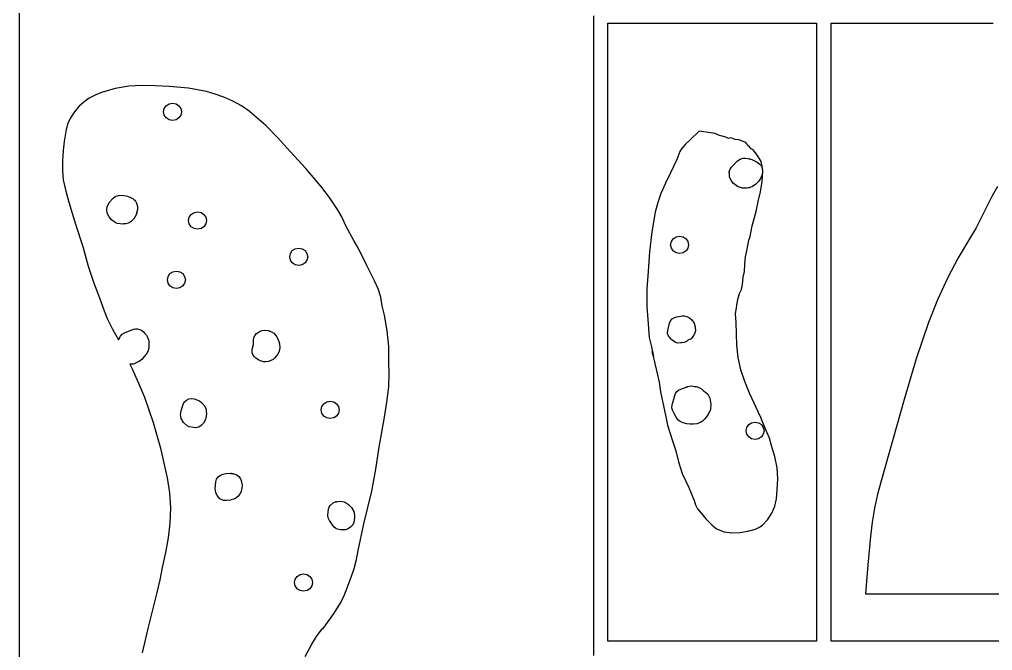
# Model space of a CAD drawing. Extents: x 2 to 598, y 977 to 2998.
# Drawn here: x 2 to 271.8, y 2693.8 to 2868.9 of the extents above; entities that cross this region are included whole.
import ezdxf

# ---------------------------------------------------------------- set-up
doc = ezdxf.new("R2010")
doc.units = 0

msp = doc.modelspace()

# ---------------------------------------------------------------- linework, layer by layer
at = {"layer": 'Calque 1'}
for p, q in [((28.543, 2849.78), (24.746659, 2848.685156)), ((32.353425, 2850.395), (28.543, 2849.78)), ((35.9906, 2850.59), (32.353425, 2850.395)), ((35.9968, 2850.6), (35.9906, 2850.59)), ((39.642675, 2850.52375), (35.9968, 2850.6)), ((35.9968, 2850.6), (35.9968, 2850.6)), ((43.4795, 2850.32), (39.642675, 2850.52375)), ((48.861677, 2849.835312), (43.4795, 2850.32)), ((51.402676, 2849.436523), (48.861677, 2849.835312)), ((53.875388, 2848.9025), (51.402676, 2849.436523)), ((21.372925, 2847.05125), (19.865717, 2845.990254)), ((23.00273, 2847.943965), (21.372925, 2847.05125)), ((24.746659, 2848.685156), (23.00273, 2847.943965)), ((56.303638, 2848.210039), (53.875388, 2848.9025)), ((58.711255, 2847.335938), (56.303638, 2848.210039)), ((61.122066, 2846.256992), (58.711255, 2847.335938)), ((18.489578, 2844.744219), (17.252982, 2843.296387)), ((19.865717, 2845.990254), (18.489578, 2844.744219)), ((41.9721, 2843.29), (42.168111, 2844.227656)), ((42.168111, 2844.227656), (42.702663, 2844.99375)), ((42.702663, 2844.99375), (43.495533, 2845.510469)), ((43.495533, 2845.510469), (44.4665, 2845.7)), ((44.4665, 2845.7), (45.437645, 2845.510469)), ((44.4665, 2845.7), (44.4665, 2845.7)), ((45.437645, 2845.510469), (46.230713, 2844.99375)), ((46.230713, 2844.99375), (46.765423, 2844.227656)), ((46.765423, 2844.227656), (46.9615, 2843.29)), ((63.5599, 2844.95), (61.122066, 2846.256992)), ((65.735525, 2843.4775), (63.5599, 2844.95)), ((16.1644, 2841.63), (15.450372, 2840.070156)), ((17.252982, 2843.296387), (16.1644, 2841.63)), ((42.168111, 2842.358125), (41.9721, 2843.29)), ((42.702663, 2841.595), (42.168111, 2842.358125)), ((43.495533, 2841.079375), (42.702663, 2841.595)), ((46.230713, 2841.595), (45.437645, 2841.079375)), ((46.765423, 2842.358125), (46.230713, 2841.595)), ((46.9615, 2843.29), (46.765423, 2842.358125)), ((67.7178, 2841.72), (65.735525, 2843.4775)), ((70.3161, 2839.55), (67.7178, 2841.72)), ((14.965225, 2838.42125), (14.3686, 2835.04)), ((15.450372, 2840.070156), (14.965225, 2838.42125)), ((44.4665, 2840.89), (43.495533, 2841.079375)), ((45.437645, 2841.079375), (44.4665, 2840.89)), ((73.775262, 2835.9925), (70.3161, 2839.55)), ((77.0728, 2832.3), (73.775262, 2835.9925)), ((190.491, 2837.93), (187.930674, 2835.529074)), ((190.49152, 2837.92994), (190.491, 2837.93)), ((194.86335, 2837.27107), (190.49152, 2837.92994)), ((195.839, 2836.82407), (194.86335, 2837.27107)), ((197.89934, 2836.29438), (195.839, 2836.82407)), ((198.64193, 2835.93833), (197.89934, 2836.29438)), ((198.876917, 2835.96697), (198.64193, 2835.93833)), ((199.07343, 2836.08561), (198.876917, 2835.96697)), ((199.77597, 2835.905625), (199.07343, 2836.08561)), ((200.47386, 2835.62259), (199.77597, 2835.905625)), ((14.3686, 2835.04), (14.078275, 2832.544687)), ((186.680008, 2834.30409), (185.52748, 2832.99749)), ((187.930674, 2835.529074), (186.680008, 2834.30409)), ((201.50945, 2835.50063), (200.47386, 2835.62259)), ((203.42045, 2834.772), (201.50945, 2835.50063)), ((203.684256, 2834.39717), (203.42045, 2834.772)), ((203.8659, 2834.05834), (203.684256, 2834.39717)), ((204.41677, 2833.62788), (203.8659, 2834.05834)), ((204.91286, 2832.99381), (204.41677, 2833.62788)), ((14.078275, 2832.544687), (13.914325, 2829.7625)), ((81.428162, 2827.5925), (77.0728, 2832.3)), ((184.793423, 2831.575832), (184.23299, 2830.05555)), ((185.103689, 2832.318535), (184.793423, 2831.575832)), ((185.52748, 2832.99749), (185.103689, 2832.318535)), ((201.821687, 2830.210096), (202.69939, 2830.43726)), ((202.69939, 2830.43726), (202.6996, 2830.44209)), ((202.6996, 2830.44209), (203.30628, 2830.41319)), ((203.30628, 2830.41319), (203.30228, 2830.41119)), ((203.30228, 2830.41119), (204.41125, 2830.22412)), ((205.47148, 2832.76798), (204.91286, 2832.99381)), ((206.631473, 2831.221628), (205.47148, 2832.76798)), ((207.61709, 2829.53045), (206.631473, 2831.221628)), ((13.914325, 2829.7625), (13.918488, 2826.976562)), ((184.23299, 2830.05555), (182.53128, 2826.35035)), ((198.959091, 2827.222266), (199.4598, 2827.98779)), ((199.4598, 2827.98779), (201.0907, 2829.69002)), ((201.0907, 2829.69002), (201.821687, 2830.210096)), ((204.41112, 2830.22453), (204.33822, 2830.22753)), ((204.33822, 2830.22753), (204.58678, 2830.19493)), ((204.41108, 2830.22443), (204.41112, 2830.22453)), ((204.58678, 2830.19493), (204.41108, 2830.22443)), ((204.41125, 2830.22412), (205.051776, 2830.097615)), ((205.051776, 2830.097615), (205.83856, 2829.6748)), ((205.83856, 2829.6748), (206.58683, 2829.34562)), ((206.58683, 2829.34562), (206.587, 2829.34)), ((206.587, 2829.34), (207.33217, 2828.74417)), ((207.33217, 2828.74417), (207.577168, 2828.477722)), ((207.577168, 2828.477722), (207.86754, 2827.90805)), ((207.961638, 2828.18169), (207.61709, 2829.53045)), ((207.86754, 2827.90805), (208.021623, 2827.241244)), ((208.112571, 2826.795485), (207.961638, 2828.18169)), ((13.918488, 2826.976562), (14.1325, 2824.47)), ((85.5772, 2822.72), (81.428162, 2827.5925)), ((182.53128, 2826.35035), (181.115369, 2823.535086)), ((198.789173, 2826.675726), (198.959091, 2827.222266)), ((198.807936, 2826.415216), (198.789173, 2826.675726)), ((198.87327, 2826.50778), (198.807936, 2826.415216)), ((198.920995, 2825.313059), (198.87327, 2826.50778)), ((199.331869, 2824.286029), (198.920995, 2825.313059)), ((207.86754, 2825.59655), (207.51342, 2824.830473)), ((208.030477, 2826.55535), (207.86754, 2825.59655)), ((207.966578, 2823.962379), (208.112571, 2826.795485)), ((208.021623, 2827.241244), (208.030477, 2826.55535)), ((14.1325, 2824.47), (14.880575, 2821.25875)), ((87.924862, 2819.5225), (85.5772, 2822.72)), ((181.115369, 2823.535086), (179.80844, 2820.67678)), ((199.971941, 2823.457395), (199.331869, 2824.286029)), ((200.70726, 2822.85786), (199.971941, 2823.457395)), ((200.73826, 2822.83876), (200.70726, 2822.85786)), ((201.12945, 2822.6119), (200.73826, 2822.83876)), ((201.285, 2822.5251), (201.12945, 2822.6119)), ((201.347, 2822.49), (201.285, 2822.5251)), ((201.34828, 2822.49484), (201.347, 2822.49)), ((202.515299, 2822.093855), (201.34828, 2822.49484)), ((204.55406, 2822.28102), (204.28896, 2822.21172)), ((205.03103, 2822.48928), (204.55406, 2822.28102)), ((205.08993, 2822.53728), (205.03103, 2822.48928)), ((205.23928, 2822.59518), (205.08993, 2822.53728)), ((206.186894, 2823.198582), (205.23928, 2822.59518)), ((206.949072, 2823.987415), (206.186894, 2823.198582)), ((207.51342, 2824.830473), (206.949072, 2823.987415)), ((207.445077, 2821.134408), (207.966578, 2823.962379)), ((273.192033, 2822.610318), (271.622386, 2819.825775)), ((14.880575, 2821.25875), (15.6915, 2818.25)), ((27.8484, 2819.3), (28.5393, 2819.78)), ((28.5393, 2819.78), (29.466738, 2820.0975)), ((29.466738, 2820.0975), (30.4865, 2820.22)), ((30.4865, 2820.22), (30.487, 2820.22)), ((30.487, 2820.22), (30.4906, 2820.21)), ((30.487, 2820.22), (30.487, 2820.22)), ((30.4906, 2820.21), (31.9453, 2819.95)), ((31.9453, 2819.95), (32.7825, 2819.53)), ((32.7825, 2819.53), (33.445475, 2819.24)), ((179.80844, 2820.67678), (178.960757, 2818.140985)), ((203.698, 2822.13), (202.515299, 2822.093855)), ((204.08997, 2822.17872), (203.69775, 2822.12392)), ((203.69775, 2822.12392), (203.698, 2822.13)), ((204.15977, 2822.18902), (204.08997, 2822.17872)), ((204.28896, 2822.21172), (204.15977, 2822.18902)), ((206.81404, 2818.41485), (207.445077, 2821.134408)), ((271.622386, 2819.825775), (268.786031, 2814.056975)), ((15.6915, 2818.25), (17.577587, 2812.095)), ((26.201148, 2816.089219), (26.298037, 2816.89875)), ((26.298037, 2816.89875), (26.8459, 2818.11)), ((26.8459, 2818.11), (27.8484, 2819.3)), ((33.445475, 2819.24), (33.7189, 2819.01)), ((33.7189, 2819.01), (33.9705, 2818.75)), ((33.9705, 2818.75), (34.1654, 2818.49)), ((34.1654, 2818.49), (34.2744, 2818.32)), ((34.2744, 2818.32), (34.3204, 2818.24)), ((34.3204, 2818.24), (34.332188, 2818.24625)), ((34.332188, 2818.24625), (34.4537, 2817.99)), ((34.4537, 2817.99), (34.713167, 2817.050312)), ((34.713167, 2817.050312), (34.714213, 2816.2325)), ((90.1604, 2816.25), (87.924862, 2819.5225)), ((178.960757, 2818.140985), (178.279344, 2815.496059)), ((206.23733, 2815.69151), (206.571169, 2817.03008)), ((206.571169, 2817.03008), (206.81404, 2818.41485)), ((26.3519, 2815.17), (26.201148, 2816.089219)), ((26.836275, 2814.145), (26.3519, 2815.17)), ((27.5332, 2813.33), (26.836275, 2814.145)), ((34.338, 2814.77), (33.989513, 2814.07375)), ((34.5592, 2815.40625), (34.338, 2814.77)), ((34.714213, 2816.2325), (34.4537, 2815.18)), ((34.4537, 2815.18), (34.5592, 2815.40625)), ((49.080419, 2814.061875), (49.6151, 2814.825)), ((49.6151, 2814.825), (50.408156, 2815.340625)), ((50.408156, 2815.340625), (51.3793, 2815.53)), ((51.3793, 2815.53), (52.35043, 2815.340625)), ((51.3793, 2815.53), (51.3793, 2815.53)), ((52.35043, 2815.340625), (53.143462, 2814.825)), ((53.143462, 2814.825), (53.678139, 2814.061875)), ((91.396963, 2814.18125), (90.1604, 2816.25)), ((92.4755, 2811.7), (91.396963, 2814.18125)), ((178.279344, 2815.496059), (177.318984, 2810.001309)), ((205.13662, 2811.63594), (206.23733, 2815.69151)), ((17.577587, 2812.095), (19.5662, 2805.97)), ((28.493925, 2812.61375), (27.5332, 2813.33)), ((29.134103, 2812.344219), (28.493925, 2812.61375)), ((29.9165, 2812.19), (29.134103, 2812.344219)), ((30.68505, 2812.17375), (29.9165, 2812.19)), ((30.826, 2812.21), (30.68505, 2812.17375)), ((31.499138, 2812.23), (30.826, 2812.21)), ((32.185492, 2812.429375), (31.499138, 2812.23)), ((32.969, 2812.91), (32.185492, 2812.429375)), ((32.9696, 2812.91), (32.969, 2812.91)), ((33.576437, 2813.48875), (32.9696, 2812.91)), ((33.7158, 2813.73), (33.576437, 2813.48875)), ((33.989513, 2814.07375), (33.7158, 2813.73)), ((48.8844, 2813.13), (49.080419, 2814.061875)), ((49.080419, 2812.192344), (48.8844, 2813.13)), ((49.6151, 2811.42625), (49.080419, 2812.192344)), ((53.678181, 2812.192344), (53.1435, 2811.42625)), ((53.678139, 2814.061875), (53.8742, 2813.13)), ((53.8742, 2813.13), (53.678181, 2812.192344)), ((94.7906, 2807.4), (92.4755, 2811.7)), ((204.64776, 2808.74516), (205.13662, 2811.63594)), ((268.786031, 2814.056975), (267.24304, 2811.080617)), ((50.408156, 2810.909531), (49.6151, 2811.42625)), ((51.3793, 2810.72), (50.408156, 2810.909531)), ((52.350444, 2810.909531), (51.3793, 2810.72)), ((53.1435, 2811.42625), (52.350444, 2810.909531)), ((177.318984, 2810.001309), (176.734671, 2804.437519)), ((184.086081, 2808.61269), (185.05722, 2808.80143)), ((185.05722, 2808.80143), (186.028359, 2808.61269)), ((185.05722, 2808.80143), (185.05722, 2808.80143)), ((204.22918, 2807.69561), (204.64776, 2808.74516)), ((267.24304, 2811.080617), (265.43265, 2808.04822)), ((96.0189, 2805.4), (94.7906, 2807.4)), ((182.56228, 2806.39899), (182.758339, 2807.334173)), ((182.758339, 2805.463807), (182.56228, 2806.39899)), ((182.758339, 2807.334173), (183.29303, 2808.097839)), ((183.29303, 2808.097839), (184.086081, 2808.61269)), ((186.028359, 2808.61269), (186.82141, 2808.097839)), ((186.82141, 2808.097839), (187.356101, 2807.334173)), ((187.356101, 2807.334173), (187.55216, 2806.39899)), ((187.55216, 2806.39899), (187.356101, 2805.463807)), ((203.6902, 2804.72473), (204.22918, 2807.69561)), ((265.43265, 2808.04822), (262.245419, 2802.816889)), ((19.5662, 2805.97), (21.0308, 2800.44)), ((76.9271, 2803.09), (77.123161, 2804.021875)), ((77.123161, 2804.021875), (77.657837, 2804.785)), ((77.657837, 2804.785), (78.45087, 2805.300625)), ((78.45087, 2805.300625), (79.422, 2805.49)), ((79.422, 2805.49), (80.393145, 2805.300625)), ((79.422, 2805.49), (79.422, 2805.49)), ((80.393145, 2805.300625), (81.186213, 2804.785)), ((81.186213, 2804.785), (81.720923, 2804.021875)), ((81.720923, 2804.021875), (81.917, 2803.09)), ((98.2865, 2800.69), (96.0189, 2805.4)), ((176.734671, 2804.437519), (176.33372, 2799.04968)), ((183.29303, 2804.700141), (182.758339, 2805.463807)), ((184.086081, 2804.18529), (183.29303, 2804.700141)), ((185.05722, 2803.99655), (184.086081, 2804.18529)), ((186.028359, 2804.18529), (185.05722, 2803.99655)), ((186.82141, 2804.700141), (186.028359, 2804.18529)), ((187.356101, 2805.463807), (186.82141, 2804.700141)), ((203.29591, 2803.05972), (203.6902, 2804.72473)), ((77.123161, 2802.1525), (76.9271, 2803.09)), ((77.657837, 2801.3875), (77.123161, 2802.1525)), ((78.45087, 2800.87375), (77.657837, 2801.3875)), ((79.422, 2800.69), (78.45087, 2800.87375)), ((80.393145, 2800.87375), (79.422, 2800.69)), ((81.186213, 2801.3875), (80.393145, 2800.87375)), ((81.720923, 2802.1525), (81.186213, 2801.3875)), ((81.917, 2803.09), (81.720923, 2802.1525)), ((100.480362, 2796.38625), (98.2865, 2800.69)), ((202.99928, 2799.01397), (203.140871, 2801.037783)), ((203.140871, 2801.037783), (203.29591, 2803.05972)), ((262.245419, 2802.816889), (259.279356, 2797.181393)), ((21.0308, 2800.44), (22.564225, 2796.06125)), ((43.201627, 2797.656094), (43.736213, 2798.41875)), ((43.736213, 2798.41875), (44.529117, 2798.932031)), ((44.529117, 2798.932031), (45.5001, 2799.12)), ((45.5001, 2799.12), (46.47123, 2798.932031)), ((45.5001, 2799.12), (45.5001, 2799.12)), ((46.47123, 2798.932031), (47.264263, 2798.41875)), ((47.264263, 2798.41875), (47.798939, 2797.656094)), ((176.33372, 2799.04968), (175.96061, 2794.22878)), ((202.65357, 2797.38823), (202.99928, 2799.01397)), ((22.564225, 2796.06125), (24.1959, 2791.72)), ((43.0056, 2796.72), (43.201627, 2797.656094)), ((43.201781, 2795.783906), (43.0056, 2796.72)), ((43.7364, 2795.02125), (43.201781, 2795.783906)), ((47.798784, 2795.783906), (47.264075, 2795.02125)), ((47.995, 2796.72), (47.798784, 2795.783906)), ((47.798939, 2797.656094), (47.995, 2796.72)), ((101.435839, 2794.186094), (100.480362, 2796.38625)), ((202.181975, 2793.984039), (202.48252, 2795.3868)), ((202.48252, 2795.3868), (202.65357, 2797.38823)), ((259.279356, 2797.181393), (256.546965, 2791.17036)), ((44.529244, 2794.507969), (43.7364, 2795.02125)), ((45.5001, 2794.32), (44.529244, 2794.507969)), ((46.471103, 2794.507969), (45.5001, 2794.32)), ((47.264075, 2795.02125), (46.471103, 2794.507969)), ((102.161, 2791.88), (101.435839, 2794.186094)), ((175.96061, 2794.22878), (175.991751, 2789.337944)), ((201.14565, 2791.34002), (201.63272, 2792.862712)), ((201.63272, 2792.862712), (201.938435, 2793.443364)), ((201.938435, 2793.443364), (202.181975, 2793.984039)), ((24.1959, 2791.72), (25.192475, 2788.79625)), ((102.539, 2789.47), (102.161, 2791.88)), ((200.56429, 2787.2643), (201.14565, 2791.34002)), ((256.546965, 2791.17036), (254.06075, 2784.81242)), ((25.192475, 2788.79625), (26.3224, 2785.94)), ((103.201, 2786.93), (102.539, 2789.47)), ((175.991751, 2789.337944), (176.34354, 2784.4609)), ((200.75549, 2784.83913), (200.56429, 2787.2643)), ((26.3224, 2785.94), (27.823375, 2782.9825)), ((103.96025, 2782.57125), (103.201, 2786.93)), ((176.34354, 2784.4609), (176.62466, 2780.68026)), ((181.73739, 2782.614), (182.25363, 2784.68829)), ((182.25363, 2784.68829), (182.53151, 2785.342746)), ((182.53151, 2785.342746), (182.987238, 2785.87816)), ((182.987238, 2785.87816), (183.584786, 2786.263057)), ((183.584786, 2786.263057), (184.28813, 2786.46596)), ((184.28813, 2786.46596), (185.8467, 2786.67731)), ((185.8467, 2786.67731), (186.07769, 2786.69231)), ((186.07731, 2786.69273), (186.27988, 2786.68973)), ((186.07769, 2786.69231), (186.07731, 2786.69273)), ((186.27988, 2786.68973), (186.28488, 2786.68873)), ((186.28488, 2786.68873), (187.071885, 2786.518517)), ((187.071885, 2786.518517), (187.63209, 2786.25103)), ((187.63209, 2786.25103), (187.826057, 2786.120236)), ((187.826057, 2786.120236), (187.75973, 2786.16063)), ((187.75973, 2786.16063), (188.443026, 2785.628325)), ((188.443026, 2785.628325), (189.11313, 2784.66201)), ((189.11313, 2784.66201), (189.371773, 2783.631422)), ((200.89192, 2778.52323), (200.75549, 2784.83913)), ((254.06075, 2784.81242), (250.651643, 2774.756948)), ((27.823375, 2782.9825), (29.4235, 2780.07)), ((30.515887, 2781.595), (31.1707, 2781.98)), ((31.1707, 2781.98), (33.6119, 2782.96)), ((33.6119, 2782.96), (34.2, 2783.08)), ((34.2, 2783.08), (34.6434, 2783.08)), ((34.6434, 2783.08), (34.6532, 2783.08)), ((34.6532, 2783.08), (35.610912, 2782.8525)), ((35.610912, 2782.8525), (35.9249, 2782.61)), ((35.9249, 2782.61), (36.2738, 2782.33)), ((36.2738, 2782.33), (36.7068, 2781.9)), ((36.7068, 2781.9), (37.0556, 2781.51)), ((67.3918, 2781.36), (67.7581, 2781.76)), ((67.7581, 2781.76), (68.5049, 2782.29)), ((68.5049, 2782.29), (68.7023, 2782.42)), ((68.7023, 2782.42), (69.340563, 2782.655)), ((69.340563, 2782.655), (69.9492, 2782.74)), ((69.9492, 2782.74), (69.9497, 2782.74)), ((69.9497, 2782.74), (69.9503, 2782.74)), ((69.9497, 2782.74), (69.9497, 2782.74)), ((69.9503, 2782.74), (71.093225, 2782.63375)), ((71.093225, 2782.63375), (71.252994, 2782.555781)), ((71.252994, 2782.555781), (71.144, 2782.55)), ((71.144, 2782.55), (71.839798, 2782.297969)), ((71.839798, 2782.297969), (72.486237, 2781.89875)), ((72.486237, 2781.89875), (73.4048, 2780.91)), ((104.382, 2778.16), (103.96025, 2782.57125)), ((181.727005, 2781.81078), (181.73739, 2782.614)), ((181.930284, 2781.161877), (181.727005, 2781.81078)), ((189.344887, 2782.121031), (188.89403, 2781.23742)), ((189.462131, 2782.732874), (189.344887, 2782.121031)), ((189.371773, 2783.631422), (189.34774, 2782.97891)), ((189.34774, 2782.97891), (189.408753, 2783.032362)), ((189.408753, 2783.032362), (189.462131, 2782.732874)), ((29.4235, 2780.07), (30.0194, 2781.03)), ((30.0194, 2781.03), (30.515887, 2781.595)), ((37.0556, 2781.51), (37.2158, 2781.3)), ((37.2158, 2781.3), (37.5042, 2780.83)), ((37.5042, 2780.83), (37.5047, 2780.83)), ((37.5047, 2780.83), (37.793375, 2780.02625)), ((37.793375, 2780.02625), (37.8308, 2779.59)), ((37.8308, 2779.59), (37.910787, 2778.8875)), ((66.8595, 2779.84), (66.993363, 2780.69)), ((66.9329, 2778.79), (66.8595, 2779.84)), ((66.993363, 2780.69), (67.3385, 2781.3)), ((67.3385, 2781.3), (67.3396, 2781.3)), ((67.3396, 2781.3), (67.4067, 2781.38)), ((67.4067, 2781.38), (67.3918, 2781.36)), ((73.4048, 2780.91), (73.763225, 2780.08875)), ((73.763225, 2780.08875), (73.8911, 2779.59)), ((73.8911, 2779.59), (74.0678, 2778.94)), ((176.62466, 2780.68026), (177.23599, 2778.11607)), ((182.47636, 2780.39398), (181.930284, 2781.161877)), ((182.48666, 2780.38368), (182.47636, 2780.39398)), ((182.495965, 2780.33083), (182.48666, 2780.38368)), ((182.94297, 2779.92428), (182.495965, 2780.33083)), ((183.861082, 2779.331602), (182.94297, 2779.92428)), ((184.572216, 2779.126581), (183.861082, 2779.331602)), ((185.39915, 2779.20546), (184.572216, 2779.126581)), ((185.625311, 2779.192465), (185.39915, 2779.20546)), ((186.33346, 2779.3424), (185.625311, 2779.192465)), ((186.92205, 2779.57391), (186.33346, 2779.3424)), ((187.15563, 2779.76201), (186.92205, 2779.57391)), ((187.25692, 2779.81631), (187.15563, 2779.76201)), ((188.236571, 2780.34904), (187.25692, 2779.81631)), ((188.89403, 2781.23742), (188.236571, 2780.34904)), ((37.553663, 2776.815625), (37.1956, 2776.155)), ((37.8308, 2777.75), (37.553663, 2776.815625)), ((37.910787, 2778.8875), (37.8308, 2777.75)), ((66.5324, 2777.37), (66.9329, 2778.79)), ((66.540725, 2776.39625), (66.5324, 2777.37)), ((66.7742, 2775.82), (66.540725, 2776.39625)), ((73.975281, 2776.909062), (73.617, 2776.115)), ((74.1515, 2777.81), (73.975281, 2776.909062)), ((74.0678, 2778.94), (74.1515, 2777.81)), ((104.382, 2773.99), (104.382, 2778.16)), ((177.23599, 2778.11607), (177.804503, 2775.409034)), ((177.55703, 2776.332102), (177.435404, 2776.811931)), ((177.435404, 2776.811931), (177.479508, 2776.58769)), ((177.479508, 2776.58769), (178.55787, 2771.87821)), ((201.285543, 2775.111198), (200.89192, 2778.52323)), ((34.7328, 2773.82), (33.5778, 2773.34)), ((35.2283, 2774.05375), (34.7328, 2773.82)), ((35.959, 2774.61), (35.2283, 2774.05375)), ((36.5766, 2775.46), (35.959, 2774.61)), ((37.1956, 2776.155), (36.5766, 2775.46)), ((67.1261, 2775.33), (66.7742, 2775.82)), ((67.5116, 2774.98), (67.1261, 2775.33)), ((67.9896, 2774.65), (67.5116, 2774.98)), ((68.3803, 2774.41), (67.9896, 2774.65)), ((68.8619, 2774.18), (68.3803, 2774.41)), ((69.3477, 2774.03), (68.8619, 2774.18)), ((69.6397, 2773.97), (69.3477, 2774.03)), ((69.9921, 2773.92), (69.6397, 2773.97)), ((70.2722, 2773.9), (69.9921, 2773.92)), ((71.0861, 2773.99), (70.2722, 2773.9)), ((72.301, 2774.59), (71.0861, 2773.99)), ((72.7015, 2774.96), (72.301, 2774.59)), ((73.617, 2776.115), (72.7015, 2774.96)), ((104.529625, 2770.49), (104.382, 2773.99)), ((177.804503, 2775.409034), (177.55703, 2776.332102)), ((202.049004, 2771.759924), (201.285543, 2775.111198)), ((250.651643, 2774.756948), (247.280004, 2763.52197)), ((33.06785, 2773.27875), (32.629, 2773.3)), ((32.629, 2773.3), (33.2259, 2771.98)), ((33.5778, 2773.34), (33.06785, 2773.27875)), ((33.2259, 2771.98), (34.9962, 2768.06875)), ((178.55787, 2771.87821), (179.41518, 2768.32132)), ((203.112162, 2768.478503), (202.049004, 2771.759924)), ((104.429, 2766.99), (104.529625, 2770.49)), ((179.41518, 2768.32132), (179.78364, 2765.60262)), ((204.40488, 2765.27603), (203.112162, 2768.478503)), ((34.9962, 2768.06875), (36.6753, 2764.12)), ((103.898141, 2762.785156), (104.429, 2766.99)), ((179.78364, 2765.60262), (181.22231, 2758.70434)), ((183.938441, 2765.181209), (184.297829, 2765.688109)), ((184.297829, 2765.688109), (184.780935, 2766.088469)), ((184.780935, 2766.088469), (185.36537, 2766.35818)), ((185.36537, 2766.35818), (186.82058, 2766.87339)), ((186.82058, 2766.87339), (186.94202, 2766.93329)), ((186.94202, 2766.93329), (187.25931, 2767.08057)), ((187.25931, 2767.08057), (188.39774, 2767.25265)), ((188.39774, 2767.25265), (188.39756, 2767.24893)), ((188.39756, 2767.24893), (189.209905, 2767.119163)), ((189.209905, 2767.119163), (189.20475, 2767.05877)), ((189.20475, 2767.05877), (189.30965, 2767.03857)), ((189.286164, 2767.095298), (189.598875, 2767.10481)), ((189.30965, 2767.03857), (189.286164, 2767.095298)), ((189.598875, 2767.10481), (190.207386, 2766.943097)), ((190.207386, 2766.943097), (191.0713, 2766.48615)), ((191.0713, 2766.48615), (191.072, 2766.49)), ((191.072, 2766.49), (191.67919, 2765.93965)), ((191.67919, 2765.93965), (192.19958, 2765.52107)), ((36.6753, 2764.12), (39.09265, 2757.09875)), ((47.775789, 2762.825625), (48.302537, 2763.345)), ((48.302537, 2763.345), (48.968017, 2763.684375)), ((48.968017, 2763.684375), (49.7272, 2763.81)), ((49.7272, 2763.81), (49.7277, 2763.81)), ((49.7272, 2763.81), (49.7272, 2763.81)), ((49.7277, 2763.81), (50.482388, 2763.70875)), ((50.482388, 2763.70875), (51.1674, 2763.39)), ((51.1674, 2763.39), (51.912025, 2763.0775)), ((51.912025, 2763.0775), (52.612294, 2762.563125)), ((87.210556, 2762.810469), (88.1817, 2763)), ((88.1817, 2763), (89.15283, 2762.810469)), ((88.1817, 2763), (88.1817, 2763)), ((183.07507, 2762.37289), (183.29986, 2762.94546)), ((183.29986, 2762.94546), (183.72516, 2764.59188)), ((183.72516, 2764.59188), (183.938441, 2765.181209)), ((192.19958, 2765.52107), (192.824285, 2764.933331)), ((192.824285, 2764.933331), (193.43309, 2763.8173)), ((193.43309, 2763.8173), (193.737354, 2762.218259)), ((207.59797, 2758.51572), (204.40488, 2765.27603)), ((247.280004, 2763.52197), (240.99125, 2741.18152)), ((46.68165, 2759.345), (46.8473, 2760.36)), ((46.8473, 2760.36), (47.4328, 2762.16)), ((47.4328, 2762.16), (47.775789, 2762.825625)), ((52.612294, 2762.563125), (53.3663, 2761.67)), ((53.3663, 2761.67), (53.812062, 2760.7225)), ((53.812062, 2760.7225), (53.8091, 2760.27)), ((53.8091, 2760.27), (53.8189, 2759.52)), ((85.6868, 2760.59), (85.882819, 2761.527656)), ((85.882819, 2759.658125), (85.6868, 2760.59)), ((85.882819, 2761.527656), (86.4175, 2762.29375)), ((86.4175, 2762.29375), (87.210556, 2762.810469)), ((89.15283, 2762.810469), (89.945863, 2762.29375)), ((89.945863, 2762.29375), (90.480539, 2761.527656)), ((90.480539, 2761.527656), (90.6766, 2760.59)), ((90.6766, 2760.59), (90.480581, 2759.658125)), ((103.221875, 2758.59625), (103.898141, 2762.785156)), ((182.90144, 2761.22051), (182.945505, 2761.940246)), ((183.057095, 2760.541725), (182.90144, 2761.22051)), ((182.945505, 2761.940246), (183.07507, 2762.37289)), ((183.2363, 2760.17044), (183.057095, 2760.541725)), ((183.52362, 2759.64799), (183.2363, 2760.17044)), ((193.57683, 2760.729412), (193.000918, 2759.361597)), ((193.737354, 2762.218259), (193.57683, 2760.729412)), ((46.8364, 2758.21), (46.68165, 2759.345)), ((47.456387, 2757.08375), (46.8364, 2758.21)), ((53.5642, 2757.98), (53.0045, 2756.97)), ((53.7626, 2758.83), (53.5642, 2757.98)), ((53.8189, 2759.52), (53.7626, 2758.83)), ((86.4175, 2758.895), (85.882819, 2759.658125)), ((87.210556, 2758.379375), (86.4175, 2758.895)), ((88.1817, 2758.19), (87.210556, 2758.379375)), ((89.152844, 2758.379375), (88.1817, 2758.19)), ((89.9459, 2758.895), (89.152844, 2758.379375)), ((90.480581, 2759.658125), (89.9459, 2758.895)), ((101.783, 2750.24), (103.221875, 2758.59625)), ((181.22231, 2758.70434), (181.65226, 2756.35203)), ((184.1086, 2758.57984), (183.52362, 2759.64799)), ((184.674275, 2757.772757), (184.1086, 2758.57984)), ((185.203098, 2757.351095), (184.674275, 2757.772757)), ((191.34537, 2757.49003), (190.802175, 2757.11098)), ((192.05902, 2758.12565), (191.34537, 2757.49003)), ((193.000918, 2759.361597), (192.05902, 2758.12565)), ((208.67232, 2755.68798), (207.59797, 2758.51572)), ((39.09265, 2757.09875), (41.0693, 2749.95)), ((48.4756, 2756.22), (47.456387, 2757.08375)), ((48.4994, 2756.21), (48.4756, 2756.22)), ((48.498675, 2756.185), (48.4994, 2756.21)), ((48.9541, 2755.98), (48.498675, 2756.185)), ((49.0482, 2755.93), (48.9541, 2755.98)), ((49.1588, 2755.88), (49.0482, 2755.93)), ((50.1799, 2755.69), (49.1588, 2755.88)), ((50.8584, 2755.65), (50.1799, 2755.69)), ((50.8589, 2755.65), (50.8584, 2755.65)), ((51.876463, 2755.94375), (50.8589, 2755.65)), ((52.4366, 2756.35), (51.876463, 2755.94375)), ((53.0045, 2756.97), (52.4366, 2756.35)), ((181.65226, 2756.35203), (182.850716, 2752.566485)), ((186.03975, 2756.9758), (185.203098, 2757.351095)), ((187.073942, 2756.739576), (186.03975, 2756.9758)), ((187.94351, 2756.68693), (187.073942, 2756.739576)), ((188.821157, 2756.660586), (187.94351, 2756.68693)), ((189.83073, 2756.77483), (188.821157, 2756.660586)), ((190.802175, 2757.11098), (189.83073, 2756.77483)), ((203.46233, 2754.83579), (203.658387, 2755.770971)), ((203.658387, 2753.900609), (203.46233, 2754.83579)), ((203.658387, 2755.770971), (204.193075, 2756.534635)), ((204.193075, 2756.534635), (204.986123, 2757.049486)), ((204.986123, 2757.049486), (205.95726, 2757.23823)), ((205.95726, 2757.23823), (206.928233, 2757.049344)), ((205.95726, 2757.23823), (205.95726, 2757.23823)), ((206.928233, 2757.049344), (207.721115, 2756.534459)), ((207.721115, 2756.534459), (208.255674, 2755.770849)), ((208.255674, 2755.770849), (208.45168, 2754.83579)), ((208.45168, 2754.83579), (208.255674, 2753.900731)), ((209.93013, 2752.73054), (208.67232, 2755.68798)), ((182.850716, 2752.566485), (183.98339, 2749.29664)), ((204.193075, 2753.136945), (203.658387, 2753.900609)), ((204.986123, 2752.622094), (204.193075, 2753.136945)), ((205.95726, 2752.43335), (204.986123, 2752.622094)), ((206.928233, 2752.622236), (205.95726, 2752.43335)), ((207.721115, 2753.137121), (206.928233, 2752.622236)), ((208.255674, 2753.900731), (207.721115, 2753.137121)), ((210.59624, 2750.36893), (209.93013, 2752.73054)), ((41.0693, 2749.95), (42.06798, 2745.858125)), ((100.842938, 2744.14125), (101.783, 2750.24)), ((211.48316, 2747.65798), (210.59624, 2750.36893)), ((183.98339, 2749.29664), (184.777533, 2746.210757)), ((212.07728, 2744.57548), (211.48316, 2747.65798)), ((42.06798, 2745.858125), (42.929587, 2741.7475)), ((99.7045, 2738.08), (100.842938, 2744.14125)), ((184.777533, 2746.210757), (185.7285, 2743.0009)), ((212.27073, 2741.502904), (212.07728, 2744.57548)), ((42.929587, 2741.7475), (43.557927, 2737.603125)), ((56.4431, 2740.61), (56.633759, 2741.390781)), ((56.633759, 2741.390781), (57.070175, 2742.04875)), ((57.070175, 2742.04875), (57.705153, 2742.532344)), ((57.705153, 2742.532344), (58.4915, 2742.79)), ((58.4915, 2742.79), (59.201138, 2742.94125)), ((59.201138, 2742.94125), (60.172, 2743.04)), ((60.1726, 2743.04), (60.1684, 2743.04)), ((60.1684, 2743.04), (60.6867, 2742.97)), ((60.172, 2743.04), (60.1726, 2743.04)), ((60.172, 2743.04), (60.172, 2743.04)), ((60.6867, 2742.97), (60.6506, 2742.96)), ((60.6506, 2742.96), (60.8294, 2742.96)), ((60.8294, 2742.96), (60.8986, 2742.95)), ((60.8986, 2742.95), (60.8774, 2742.96)), ((60.8774, 2742.96), (60.9291, 2742.95)), ((60.9291, 2742.95), (60.9079, 2742.95)), ((60.9079, 2742.95), (61.2386, 2742.91)), ((61.2386, 2742.91), (60.9296, 2742.95)), ((60.9296, 2742.95), (61.48165, 2742.90125)), ((61.48165, 2742.90125), (62.2722, 2742.56)), ((62.2722, 2742.56), (62.861845, 2742.099219)), ((62.861845, 2742.099219), (63.186487, 2741.68625)), ((63.186487, 2741.68625), (63.4308, 2741.06)), ((185.7285, 2743.0009), (187.61159, 2739.07711)), ((212.12638, 2738.42702), (212.27073, 2741.502904)), ((56.29975, 2738.80125), (56.3449, 2739.64)), ((56.4286, 2737.73), (56.29975, 2738.80125)), ((56.3449, 2739.64), (56.4431, 2740.61)), ((63.4308, 2741.06), (63.5822, 2740.55)), ((63.686, 2738.92), (63.5367, 2738.42)), ((63.5822, 2740.55), (63.5827, 2740.55)), ((63.5827, 2740.55), (63.728062, 2739.8475)), ((63.728062, 2739.8475), (63.686, 2738.92)), ((187.61159, 2739.07711), (189.03373, 2735.45769)), ((240.99125, 2741.18152), (239.936724, 2737.266211)), ((43.557927, 2737.603125), (43.8568, 2733.41)), ((56.7984, 2736.825), (56.4286, 2737.73)), ((57.5753, 2735.98), (56.7984, 2736.825)), ((58.606675, 2735.5175), (57.5753, 2735.98)), ((61.978448, 2736.136406), (61.428387, 2735.87625)), ((62.5951, 2736.6), (61.978448, 2736.136406)), ((63.088487, 2737.22125), (62.5951, 2736.6)), ((63.4804, 2738.09), (63.088487, 2737.22125)), ((63.5367, 2738.42), (63.4804, 2738.09)), ((97.531, 2728.99), (99.7045, 2738.08)), ((211.450503, 2733.935249), (211.93517, 2735.89333)), ((211.93517, 2735.89333), (212.12638, 2738.42702)), ((239.936724, 2737.266211), (239.105992, 2733.348658)), ((43.8568, 2733.41), (43.726602, 2729.207656)), ((59.4966, 2735.43), (58.606675, 2735.5175)), ((60.531712, 2735.595), (59.4966, 2735.43)), ((60.8655, 2735.73), (60.531712, 2735.595)), ((61.428387, 2735.87625), (60.8655, 2735.73)), ((87.6789, 2733.05), (87.859964, 2733.602344)), ((87.859964, 2733.602344), (88.190438, 2734.12375)), ((88.190438, 2734.12375), (88.9899, 2734.83)), ((88.9899, 2734.83), (89.3951, 2734.99)), ((89.3951, 2734.99), (89.5868, 2735.08)), ((89.5868, 2735.08), (89.8757, 2735.14)), ((89.8751, 2735.13), (89.6953, 2735.07)), ((89.6953, 2735.07), (89.855, 2735.09)), ((89.855, 2735.09), (89.9036, 2735.14)), ((89.903, 2735.14), (89.8751, 2735.13)), ((89.8757, 2735.14), (89.9103, 2735.15)), ((89.903, 2735.14), (89.8999, 2735.14)), ((89.8999, 2735.14), (89.903, 2735.14)), ((89.9103, 2735.15), (89.903, 2735.14)), ((89.903, 2735.14), (89.903, 2735.14)), ((89.903, 2735.14), (89.903, 2735.14)), ((89.903, 2735.14), (89.903, 2735.14)), ((89.9036, 2735.14), (90.8415, 2735.32)), ((89.9036, 2735.14), (89.9036, 2735.14)), ((90.8415, 2735.32), (90.8451, 2735.33)), ((90.8451, 2735.33), (90.8456, 2735.33)), ((90.8451, 2735.33), (90.8451, 2735.33)), ((90.8456, 2735.33), (91.563575, 2735.23875)), ((91.563575, 2735.23875), (92.0507, 2735.08)), ((92.0507, 2735.08), (92.894075, 2734.61875)), ((92.894075, 2734.61875), (93.2987, 2734.3)), ((93.2987, 2734.3), (94.094675, 2733.5075)), ((94.094675, 2733.5075), (94.7027, 2732.43)), ((189.03373, 2735.45769), (189.455398, 2734.286215)), ((189.455398, 2734.286215), (189.98664, 2733.16739)), ((210.605448, 2731.92685), (211.450503, 2733.935249)), ((239.105992, 2733.348658), (238.459929, 2729.425179)), ((87.5306, 2731.43), (87.6789, 2733.05)), ((87.602875, 2730.62625), (87.5306, 2731.43)), ((87.9528, 2729.89), (87.602875, 2730.62625)), ((94.7027, 2732.43), (94.905575, 2731.40125)), ((94.9022, 2730.65), (94.718875, 2729.39375)), ((94.905575, 2731.40125), (94.9022, 2730.65)), ((189.98664, 2733.16739), (192.367495, 2730.259539)), ((209.445598, 2730.084876), (210.605448, 2731.92685)), ((43.726602, 2729.207656), (43.217588, 2725.09625)), ((89.1837, 2728.19), (87.9528, 2729.89)), ((89.703069, 2727.740625), (89.1837, 2728.19)), ((93.8289, 2728.07), (93.104731, 2727.6)), ((94.394094, 2728.713594), (93.8289, 2728.07)), ((94.718875, 2729.39375), (94.394094, 2728.713594)), ((95.8774, 2721.57), (97.531, 2728.99)), ((192.367495, 2730.259539), (193.939702, 2728.680911)), ((193.939702, 2728.680911), (195.30725, 2727.63698)), ((206.074778, 2727.5461), (207.043627, 2727.985251)), ((207.043627, 2727.985251), (208.01655, 2728.62607)), ((208.01655, 2728.62607), (209.445598, 2730.084876)), ((238.459929, 2729.425179), (237.95941, 2725.492095)), ((43.217588, 2725.09625), (42.46128, 2721.016719)), ((90.227875, 2727.4825), (89.703069, 2727.740625)), ((91.043, 2727.33), (90.227875, 2727.4825)), ((92.362, 2727.3625), (91.043, 2727.33)), ((93.104731, 2727.6), (92.362, 2727.3625)), ((195.30725, 2727.63698), (197.419472, 2726.805215)), ((197.419472, 2726.805215), (199.555349, 2726.501801)), ((199.555349, 2726.501801), (201.724021, 2726.601515)), ((201.724021, 2726.601515), (203.93463, 2726.97913)), ((203.93463, 2726.97913), (206.074778, 2727.5461)), ((237.95941, 2725.492095), (237.238506, 2717.582395)), ((42.46128, 2721.016719), (41.5892, 2716.91)), ((95.408838, 2719.0675), (95.8774, 2721.57)), ((94.8376, 2716.58), (95.408838, 2719.0675)), ((237.238506, 2717.582395), (236.63028, 2709.59012)), ((41.5892, 2716.91), (40.890188, 2713.43)), ((78.475519, 2713.636094), (79.0102, 2714.39875)), ((79.0102, 2714.39875), (79.803256, 2714.912031)), ((79.803256, 2714.912031), (80.7744, 2715.1)), ((80.7744, 2715.1), (81.745367, 2714.912031)), ((80.7744, 2715.1), (80.7744, 2715.1)), ((81.745367, 2714.912031), (82.538238, 2714.39875)), ((82.538238, 2714.39875), (83.072789, 2713.636094)), ((93.94, 2714.2), (94.8376, 2716.58)), ((40.890188, 2713.43), (40.1242, 2709.98)), ((78.2795, 2712.7), (78.475519, 2713.636094)), ((78.475519, 2711.763906), (78.2795, 2712.7)), ((79.0102, 2711.00125), (78.475519, 2711.763906)), ((83.072789, 2711.763906), (82.538238, 2711.00125)), ((83.072789, 2713.636094), (83.2688, 2712.7)), ((83.2688, 2712.7), (83.072789, 2711.763906)), ((92.597363, 2710.47125), (93.94, 2714.2)), ((40.1242, 2709.98), (37.5729, 2699.95)), ((79.803256, 2710.487969), (79.0102, 2711.00125)), ((80.7744, 2710.3), (79.803256, 2710.487969)), ((81.745367, 2710.487969), (80.7744, 2710.3)), ((82.538238, 2711.00125), (81.745367, 2710.487969)), ((91.833452, 2708.641094), (92.597363, 2710.47125)), ((236.63028, 2709.59012), (588.399, 2709.6)), ((89.2258, 2704.22), (90.9164, 2706.87)), ((90.9164, 2706.87), (91.833452, 2708.641094)), ((87.42, 2701.63), (89.2258, 2704.22)), ((86.203139, 2699.987188), (87.42, 2701.63)), ((37.5729, 2699.95), (36.0608, 2693.2)), ((84.3489, 2697.74), (85.909392, 2699.889063)), ((85.909392, 2699.889063), (86.103396, 2700.092305)), ((86.113538, 2700.0225), (86.095044, 2699.910508)), ((86.095044, 2699.910508), (86.203139, 2699.987188)), ((86.103396, 2700.092305), (86.113538, 2700.0225)), ((81.19105, 2692.23125), (83.073, 2695.65)), ((83.073, 2695.65), (84.3489, 2697.74))]:
    msp.add_line(p, q, dxfattribs=at)
at = {"layer": 'Layer 1'}
for p, q in [((1.99988, 2389.08), (1.99988, 2938)), ((161.16, 2869.93), (161.16, 2696.49)), ((165.16, 2867.93), (223.029, 2867.93)), ((165.16, 2696.49), (165.16, 2867.93)), ((223.029, 2867.93), (223.029, 2696.49)), ((227.03, 2696.49), (227.03, 2867.93)), ((227.03, 2867.93), (272, 2867.93)), ((161.16, 2696.49), (161.16, 2694.49)), ((223.029, 2696.49), (165.16, 2696.49)), ((598, 2696.49), (227.03, 2696.49)), ((161.16, 2694.49), (161.16, 2692.49))]:
    msp.add_line(p, q, dxfattribs=at)

doc.saveas('drawing.dxf')
